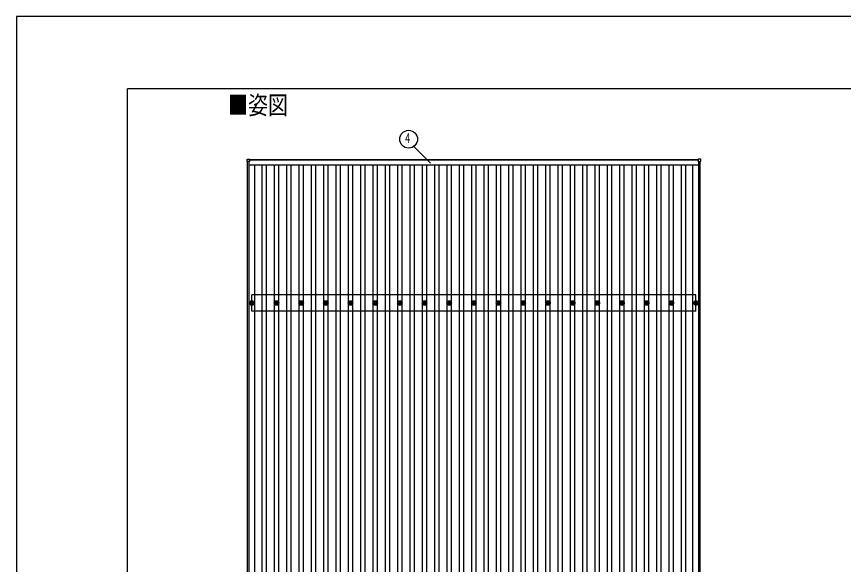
# Model space of a CAD drawing. Units: millimetres, scale not verified. Extents: x -12615 to 12615, y -8910 to 8910.
# Drawn here: x -12615 to -5912, y 4468 to 8910 of the extents above; entities that cross this region are included whole.
import ezdxf
from ezdxf.enums import TextEntityAlignment as Align

# ---------------------------------------------------------------- set-up
doc = ezdxf.new("R2010")
doc.units = ezdxf.units.MM
doc.header["$LTSCALE"] = 40
for name, color, linetype in [('0-2_USER1', 3, 'Continuous'), ('0-5_YKK_13', 4, 'Continuous'), ('0-6_YKK_A1', 4, 'Continuous'), ('0-7_YKK_D', 6, 'Continuous'), ('0-8_YKK_ZWAK', 7, 'Continuous')]:
    doc.layers.add(name, color=color, linetype=linetype)
doc.styles.add('ＭＳ ゴシック', font='')
doc.styles.get('ＭＳ ゴシック').set_extended_font_data('MS Gothic')

msp = doc.modelspace()

# ---------------------------------------------------------------- linework, layer by layer
at = {"layer": '0-5_YKK_13'}
for p, q in [((-10745.74, 7735.43), (-10745.74, 7753.43)), ((-10744.74, 7754.43), (-10726.74, 7754.43)), ((-10726.74, 7734.43), (-10744.74, 7734.43)), ((-10725.74, 7753.43), (-10725.74, 7735.43)), ((-7089.14, 7753.43), (-7089.14, 7735.43)), ((-7070.14, 7754.43), (-7088.14, 7754.43)), ((-7088.14, 7734.43), (-7070.14, 7734.43)), ((-7069.14, 7735.43), (-7069.14, 7753.43)), ((-10717.44, 6589.74), (-10713.02, 6589.74)), ((-10717.44, 6586.24), (-10713.02, 6586.24)), ((-10709.19, 6597.98), (-10709.19, 6593.57)), ((-10709.19, 6582.4), (-10709.19, 6577.99)), ((-10705.69, 6597.98), (-10705.69, 6593.57)), ((-10705.69, 6582.4), (-10705.69, 6577.99)), ((-10701.86, 6589.74), (-10697.44, 6589.74)), ((-10701.86, 6586.24), (-10697.44, 6586.24)), ((-10517.44, 6589.74), (-10513.02, 6589.74)), ((-10517.44, 6586.24), (-10513.02, 6586.24)), ((-10509.19, 6597.98), (-10509.19, 6593.57)), ((-10509.19, 6582.4), (-10509.19, 6577.99)), ((-10505.69, 6597.98), (-10505.69, 6593.57)), ((-10505.69, 6582.4), (-10505.69, 6577.99)), ((-10501.86, 6589.74), (-10497.44, 6589.74)), ((-10501.86, 6586.24), (-10497.44, 6586.24)), ((-10317.44, 6589.74), (-10313.02, 6589.74)), ((-10317.44, 6586.24), (-10313.02, 6586.24)), ((-10309.19, 6597.98), (-10309.19, 6593.57)), ((-10309.19, 6582.4), (-10309.19, 6577.99)), ((-10305.69, 6597.98), (-10305.69, 6593.57)), ((-10305.69, 6582.4), (-10305.69, 6577.99)), ((-10301.86, 6589.74), (-10297.44, 6589.74)), ((-10301.86, 6586.24), (-10297.44, 6586.24)), ((-10117.44, 6589.74), (-10113.02, 6589.74)), ((-10117.44, 6586.24), (-10113.02, 6586.24)), ((-10109.19, 6597.98), (-10109.19, 6593.57)), ((-10109.19, 6582.4), (-10109.19, 6577.99)), ((-10105.69, 6597.98), (-10105.69, 6593.57)), ((-10105.69, 6582.4), (-10105.69, 6577.99)), ((-10101.86, 6589.74), (-10097.44, 6589.74)), ((-10101.86, 6586.24), (-10097.44, 6586.24)), ((-9917.44, 6589.74), (-9913.02, 6589.74)), ((-9917.44, 6586.24), (-9913.02, 6586.24)), ((-9909.19, 6597.98), (-9909.19, 6593.57)), ((-9909.19, 6582.4), (-9909.19, 6577.99)), ((-9905.69, 6597.98), (-9905.69, 6593.57)), ((-9905.69, 6582.4), (-9905.69, 6577.99)), ((-9901.86, 6589.74), (-9897.44, 6589.74)), ((-9901.86, 6586.24), (-9897.44, 6586.24)), ((-9717.44, 6589.74), (-9713.02, 6589.74)), ((-9717.44, 6586.24), (-9713.02, 6586.24)), ((-9709.19, 6597.98), (-9709.19, 6593.57)), ((-9709.19, 6582.4), (-9709.19, 6577.99)), ((-9705.69, 6597.98), (-9705.69, 6593.57)), ((-9705.69, 6582.4), (-9705.69, 6577.99)), ((-9701.86, 6589.74), (-9697.44, 6589.74)), ((-9701.86, 6586.24), (-9697.44, 6586.24)), ((-9517.44, 6589.74), (-9513.02, 6589.74)), ((-9517.44, 6586.24), (-9513.02, 6586.24)), ((-9509.19, 6597.98), (-9509.19, 6593.57)), ((-9509.19, 6582.4), (-9509.19, 6577.99)), ((-9505.69, 6597.98), (-9505.69, 6593.57)), ((-9505.69, 6582.4), (-9505.69, 6577.99)), ((-9501.86, 6589.74), (-9497.44, 6589.74)), ((-9501.86, 6586.24), (-9497.44, 6586.24)), ((-9317.44, 6589.74), (-9313.02, 6589.74)), ((-9317.44, 6586.24), (-9313.02, 6586.24)), ((-9309.19, 6597.98), (-9309.19, 6593.57)), ((-9309.19, 6582.4), (-9309.19, 6577.99)), ((-9305.69, 6597.98), (-9305.69, 6593.57)), ((-9305.69, 6582.4), (-9305.69, 6577.99)), ((-9301.86, 6589.74), (-9297.44, 6589.74)), ((-9301.86, 6586.24), (-9297.44, 6586.24)), ((-9117.44, 6589.74), (-9113.02, 6589.74)), ((-9117.44, 6586.24), (-9113.02, 6586.24)), ((-9109.19, 6597.98), (-9109.19, 6593.57)), ((-9109.19, 6582.4), (-9109.19, 6577.99)), ((-9105.69, 6597.98), (-9105.69, 6593.57)), ((-9105.69, 6582.4), (-9105.69, 6577.99)), ((-9101.86, 6589.74), (-9097.44, 6589.74)), ((-9101.86, 6586.24), (-9097.44, 6586.24)), ((-8917.44, 6589.74), (-8913.02, 6589.74)), ((-8917.44, 6586.24), (-8913.02, 6586.24)), ((-8909.19, 6597.98), (-8909.19, 6593.57)), ((-8909.19, 6582.4), (-8909.19, 6577.99)), ((-8905.69, 6597.98), (-8905.69, 6593.57)), ((-8905.69, 6582.4), (-8905.69, 6577.99)), ((-8901.86, 6589.74), (-8897.44, 6589.74)), ((-8901.86, 6586.24), (-8897.44, 6586.24)), ((-8717.44, 6589.74), (-8713.02, 6589.74)), ((-8717.44, 6586.24), (-8713.02, 6586.24)), ((-8709.19, 6597.98), (-8709.19, 6593.57)), ((-8709.19, 6582.4), (-8709.19, 6577.99)), ((-8705.69, 6597.98), (-8705.69, 6593.57)), ((-8705.69, 6582.4), (-8705.69, 6577.99)), ((-8701.86, 6589.74), (-8697.44, 6589.74)), ((-8701.86, 6586.24), (-8697.44, 6586.24)), ((-8517.44, 6589.74), (-8513.02, 6589.74)), ((-8517.44, 6586.24), (-8513.02, 6586.24)), ((-8509.19, 6597.98), (-8509.19, 6593.57)), ((-8509.19, 6582.4), (-8509.19, 6577.99)), ((-8505.69, 6597.98), (-8505.69, 6593.57)), ((-8505.69, 6582.4), (-8505.69, 6577.99)), ((-8501.86, 6589.74), (-8497.44, 6589.74)), ((-8501.86, 6586.24), (-8497.44, 6586.24)), ((-8317.44, 6589.74), (-8313.02, 6589.74)), ((-8317.44, 6586.24), (-8313.02, 6586.24)), ((-8309.19, 6597.98), (-8309.19, 6593.57)), ((-8309.19, 6582.4), (-8309.19, 6577.99)), ((-8305.69, 6597.98), (-8305.69, 6593.57)), ((-8305.69, 6582.4), (-8305.69, 6577.99)), ((-8301.86, 6589.74), (-8297.44, 6589.74)), ((-8301.86, 6586.24), (-8297.44, 6586.24)), ((-8117.44, 6589.74), (-8113.02, 6589.74)), ((-8117.44, 6586.24), (-8113.02, 6586.24)), ((-8109.19, 6597.98), (-8109.19, 6593.57)), ((-8109.19, 6582.4), (-8109.19, 6577.99)), ((-8105.69, 6597.98), (-8105.69, 6593.57)), ((-8105.69, 6582.4), (-8105.69, 6577.99)), ((-8101.86, 6589.74), (-8097.44, 6589.74)), ((-8101.86, 6586.24), (-8097.44, 6586.24)), ((-7917.44, 6589.74), (-7913.02, 6589.74)), ((-7917.44, 6586.24), (-7913.02, 6586.24)), ((-7909.19, 6597.98), (-7909.19, 6593.57)), ((-7909.19, 6582.4), (-7909.19, 6577.99)), ((-7905.69, 6597.98), (-7905.69, 6593.57)), ((-7905.69, 6582.4), (-7905.69, 6577.99)), ((-7901.86, 6589.74), (-7897.44, 6589.74)), ((-7901.86, 6586.24), (-7897.44, 6586.24)), ((-7717.44, 6589.74), (-7713.02, 6589.74)), ((-7717.44, 6586.24), (-7713.02, 6586.24)), ((-7709.19, 6597.98), (-7709.19, 6593.57)), ((-7709.19, 6582.4), (-7709.19, 6577.99)), ((-7705.69, 6597.98), (-7705.69, 6593.57)), ((-7705.69, 6582.4), (-7705.69, 6577.99)), ((-7701.86, 6589.74), (-7697.44, 6589.74)), ((-7701.86, 6586.24), (-7697.44, 6586.24)), ((-7517.44, 6589.74), (-7513.02, 6589.74)), ((-7517.44, 6586.24), (-7513.02, 6586.24)), ((-7509.19, 6597.98), (-7509.19, 6593.57)), ((-7509.19, 6582.4), (-7509.19, 6577.99)), ((-7505.69, 6597.98), (-7505.69, 6593.57)), ((-7505.69, 6582.4), (-7505.69, 6577.99)), ((-7501.86, 6589.74), (-7497.44, 6589.74)), ((-7501.86, 6586.24), (-7497.44, 6586.24)), ((-7317.44, 6589.74), (-7313.02, 6589.74)), ((-7317.44, 6586.24), (-7313.02, 6586.24)), ((-7309.19, 6597.98), (-7309.19, 6593.57)), ((-7309.19, 6582.4), (-7309.19, 6577.99)), ((-7305.69, 6597.98), (-7305.69, 6593.57)), ((-7305.69, 6582.4), (-7305.69, 6577.99)), ((-7301.86, 6589.74), (-7297.44, 6589.74)), ((-7301.86, 6586.24), (-7297.44, 6586.24)), ((-7117.44, 6589.74), (-7113.02, 6589.74)), ((-7117.44, 6586.24), (-7113.02, 6586.24)), ((-7109.19, 6597.98), (-7109.19, 6593.57)), ((-7109.19, 6582.4), (-7109.19, 6577.99)), ((-7105.69, 6597.98), (-7105.69, 6593.57)), ((-7105.69, 6582.4), (-7105.69, 6577.99)), ((-7101.86, 6589.74), (-7097.44, 6589.74)), ((-7101.86, 6586.24), (-7097.44, 6586.24))]:
    msp.add_line(p, q, dxfattribs=at)
for centre, radius in [((-10707.44, 6587.99), 18.25), ((-10707.44, 6587.99), 10.15), ((-10707.44, 6587.99), 5.85), ((-10707.44, 6587.99), 5.25), ((-10507.44, 6587.99), 18.25), ((-10507.44, 6587.99), 10.15), ((-10507.44, 6587.99), 5.85), ((-10507.44, 6587.99), 5.25), ((-10307.44, 6587.99), 18.25), ((-10307.44, 6587.99), 10.15), ((-10307.44, 6587.99), 5.85), ((-10307.44, 6587.99), 5.25), ((-10107.44, 6587.99), 18.25), ((-10107.44, 6587.99), 10.15), ((-10107.44, 6587.99), 5.85), ((-10107.44, 6587.99), 5.25), ((-9907.44, 6587.99), 18.25), ((-9907.44, 6587.99), 10.15), ((-9907.44, 6587.99), 5.85), ((-9907.44, 6587.99), 5.25), ((-9707.44, 6587.99), 18.25), ((-9707.44, 6587.99), 10.15), ((-9707.44, 6587.99), 5.85), ((-9707.44, 6587.99), 5.25), ((-9507.44, 6587.99), 18.25), ((-9507.44, 6587.99), 10.15), ((-9507.44, 6587.99), 5.85), ((-9507.44, 6587.99), 5.25), ((-9307.44, 6587.99), 18.25), ((-9307.44, 6587.99), 10.15), ((-9307.44, 6587.99), 5.85), ((-9307.44, 6587.99), 5.25), ((-9107.44, 6587.99), 18.25), ((-9107.44, 6587.99), 10.15), ((-9107.44, 6587.99), 5.85), ((-9107.44, 6587.99), 5.25), ((-8907.44, 6587.99), 18.25), ((-8907.44, 6587.99), 10.15), ((-8907.44, 6587.99), 5.85), ((-8907.44, 6587.99), 5.25), ((-8707.44, 6587.99), 18.25), ((-8707.44, 6587.99), 10.15), ((-8707.44, 6587.99), 5.85), ((-8707.44, 6587.99), 5.25), ((-8507.44, 6587.99), 18.25), ((-8507.44, 6587.99), 10.15), ((-8507.44, 6587.99), 5.85), ((-8507.44, 6587.99), 5.25), ((-8307.44, 6587.99), 18.25), ((-8307.44, 6587.99), 10.15), ((-8307.44, 6587.99), 5.85), ((-8307.44, 6587.99), 5.25), ((-8107.44, 6587.99), 18.25), ((-8107.44, 6587.99), 10.15), ((-8107.44, 6587.99), 5.85), ((-8107.44, 6587.99), 5.25), ((-7907.44, 6587.99), 18.25), ((-7907.44, 6587.99), 10.15), ((-7907.44, 6587.99), 5.85), ((-7907.44, 6587.99), 5.25), ((-7707.44, 6587.99), 18.25), ((-7707.44, 6587.99), 10.15), ((-7707.44, 6587.99), 5.85), ((-7707.44, 6587.99), 5.25), ((-7507.44, 6587.99), 18.25), ((-7507.44, 6587.99), 10.15), ((-7507.44, 6587.99), 5.85), ((-7507.44, 6587.99), 5.25), ((-7307.44, 6587.99), 18.25), ((-7307.44, 6587.99), 10.15), ((-7307.44, 6587.99), 5.85), ((-7307.44, 6587.99), 5.25), ((-7107.44, 6587.99), 18.25), ((-7107.44, 6587.99), 10.15), ((-7107.44, 6587.99), 5.85), ((-7107.44, 6587.99), 5.25)]:
    msp.add_circle(centre, radius, dxfattribs=at)
for centre, start, end in [((-10744.74, 7753.43), 90, 180), ((-10744.74, 7735.43), 180, 270), ((-10726.74, 7753.43), 0, 90), ((-10726.74, 7735.43), 270, 0), ((-7088.14, 7753.43), 90, 180), ((-7088.14, 7735.43), 180, 270), ((-7070.14, 7753.43), 0, 90), ((-7070.14, 7735.43), 270, 0)]:
    msp.add_arc(centre, 1, start, end, dxfattribs=at)
at = {"layer": '0-6_YKK_A1'}
for p, q in [((-10742.44, 2336.01), (-10742.44, 7734.43)), ((-10730.44, 2336.01), (-10730.44, 7734.43)), ((-10725.74, 7751.13), (-7089.14, 7751.13)), ((-7089.14, 7746.35), (-10725.74, 7746.35)), ((-7084.44, 2336.01), (-7084.44, 7734.43)), ((-7072.44, 2336.01), (-7072.44, 7734.43)), ((-10730.44, 7708.34), (-7084.44, 7708.34)), ((-10682.44, 2367.29), (-10682.44, 7708.34)), ((-10624.94, 2367.29), (-10624.94, 7708.34)), ((-10589.94, 2367.29), (-10589.94, 7708.34)), ((-10524.94, 6593.16), (-10524.94, 7708.34)), ((-10489.94, 6593.16), (-10489.94, 7708.34)), ((-10424.94, 2367.29), (-10424.94, 7708.34)), ((-10389.94, 2367.29), (-10389.94, 7708.34)), ((-10324.94, 6593.16), (-10324.94, 7708.34)), ((-10289.94, 6593.16), (-10289.94, 7708.34)), ((-10224.94, 2367.29), (-10224.94, 7708.34)), ((-10189.94, 2367.29), (-10189.94, 7708.34)), ((-10124.94, 6593.16), (-10124.94, 7708.34)), ((-10089.94, 6593.16), (-10089.94, 7708.34)), ((-10024.94, 2367.29), (-10024.94, 7708.34)), ((-9989.94, 2367.29), (-9989.94, 7708.34)), ((-9924.94, 6593.16), (-9924.94, 7708.34)), ((-9889.94, 6593.16), (-9889.94, 7708.34)), ((-9824.94, 2367.29), (-9824.94, 7708.34)), ((-9789.94, 2367.29), (-9789.94, 7708.34)), ((-9724.94, 6593.16), (-9724.94, 7708.34)), ((-9689.94, 6593.16), (-9689.94, 7708.34)), ((-9624.94, 2367.29), (-9624.94, 7708.34)), ((-9589.94, 2367.29), (-9589.94, 7708.34)), ((-9524.94, 6593.16), (-9524.94, 7708.34)), ((-9489.94, 6593.16), (-9489.94, 7708.34)), ((-9424.94, 2367.29), (-9424.94, 7708.34)), ((-9389.94, 2367.29), (-9389.94, 7708.34)), ((-9324.94, 6593.16), (-9324.94, 7708.34)), ((-9289.94, 6593.16), (-9289.94, 7708.34)), ((-9224.94, 2367.29), (-9224.94, 7708.34)), ((-9189.94, 2367.29), (-9189.94, 7708.34)), ((-9124.94, 6593.16), (-9124.94, 7708.34)), ((-9089.94, 6593.16), (-9089.94, 7708.34)), ((-9024.94, 2367.29), (-9024.94, 7708.34)), ((-8989.94, 2367.29), (-8989.94, 7708.34)), ((-8924.94, 6593.16), (-8924.94, 7708.34)), ((-8889.94, 6593.16), (-8889.94, 7708.34)), ((-8824.94, 2367.29), (-8824.94, 7708.34)), ((-8789.94, 2367.29), (-8789.94, 7708.34)), ((-8724.94, 6593.16), (-8724.94, 7708.34)), ((-8689.94, 6593.16), (-8689.94, 7708.34)), ((-8624.94, 2367.29), (-8624.94, 7708.34)), ((-8589.94, 2367.29), (-8589.94, 7708.34)), ((-8524.94, 6593.16), (-8524.94, 7708.34)), ((-8489.94, 6593.16), (-8489.94, 7708.34)), ((-8424.94, 2367.29), (-8424.94, 7708.34)), ((-8389.94, 2367.29), (-8389.94, 7708.34)), ((-8324.94, 6593.16), (-8324.94, 7708.34)), ((-8289.94, 6593.16), (-8289.94, 7708.34)), ((-8224.94, 2367.29), (-8224.94, 7708.34)), ((-8189.94, 2367.29), (-8189.94, 7708.34)), ((-8124.94, 6593.16), (-8124.94, 7708.34)), ((-8089.94, 6593.16), (-8089.94, 7708.34)), ((-8024.94, 2367.29), (-8024.94, 7708.34)), ((-7989.94, 2367.29), (-7989.94, 7708.34)), ((-7924.94, 6593.16), (-7924.94, 7708.34)), ((-7889.94, 6593.16), (-7889.94, 7708.34)), ((-7824.94, 2367.29), (-7824.94, 7708.34)), ((-7789.94, 2367.29), (-7789.94, 7708.34)), ((-7724.94, 6593.16), (-7724.94, 7708.34)), ((-7689.94, 6593.16), (-7689.94, 7708.34)), ((-7624.94, 2367.29), (-7624.94, 7708.34)), ((-7589.94, 2367.29), (-7589.94, 7708.34)), ((-7524.94, 6593.16), (-7524.94, 7708.34)), ((-7489.94, 6593.16), (-7489.94, 7708.34)), ((-7424.94, 2367.29), (-7424.94, 7708.34)), ((-7389.94, 2367.29), (-7389.94, 7708.34)), ((-7324.94, 6593.16), (-7324.94, 7708.34)), ((-7289.94, 6593.16), (-7289.94, 7708.34)), ((-7224.94, 2367.29), (-7224.94, 7708.34)), ((-7189.94, 2367.29), (-7189.94, 7708.34)), ((-7132.44, 2367.29), (-7132.44, 7708.34)), ((-7107.44, 6654.99), (-10707.44, 6654.99)), ((-10707.44, 6520.99), (-10707.44, 6654.99)), ((-7107.44, 6520.99), (-7107.44, 6654.99)), ((-10524.94, 3493.16), (-10524.94, 6582.81)), ((-10489.94, 3493.16), (-10489.94, 6582.81)), ((-10324.94, 3493.16), (-10324.94, 6582.81)), ((-10289.94, 3493.16), (-10289.94, 6582.81)), ((-10124.94, 3493.16), (-10124.94, 6582.81)), ((-10089.94, 3493.16), (-10089.94, 6582.81)), ((-9924.94, 3493.16), (-9924.94, 6582.81)), ((-9889.94, 3493.16), (-9889.94, 6582.81)), ((-9724.94, 3493.16), (-9724.94, 6582.81)), ((-9689.94, 3493.16), (-9689.94, 6582.81)), ((-9524.94, 3493.16), (-9524.94, 6582.81)), ((-9489.94, 3493.16), (-9489.94, 6582.81)), ((-9324.94, 3493.16), (-9324.94, 6582.81)), ((-9289.94, 3493.16), (-9289.94, 6582.81)), ((-9124.94, 3493.16), (-9124.94, 6582.81)), ((-9089.94, 3493.16), (-9089.94, 6582.81)), ((-8924.94, 3493.16), (-8924.94, 6582.81)), ((-8889.94, 3493.16), (-8889.94, 6582.81)), ((-8724.94, 3493.16), (-8724.94, 6582.81)), ((-8689.94, 3493.16), (-8689.94, 6582.81)), ((-8524.94, 3493.16), (-8524.94, 6582.81)), ((-8489.94, 3493.16), (-8489.94, 6582.81)), ((-8324.94, 3493.16), (-8324.94, 6582.81)), ((-8289.94, 3493.16), (-8289.94, 6582.81)), ((-8124.94, 3493.16), (-8124.94, 6582.81)), ((-8089.94, 3493.16), (-8089.94, 6582.81)), ((-7924.94, 3493.16), (-7924.94, 6582.81)), ((-7889.94, 3493.16), (-7889.94, 6582.81)), ((-7724.94, 3493.16), (-7724.94, 6582.81)), ((-7689.94, 3493.16), (-7689.94, 6582.81)), ((-7524.94, 3493.16), (-7524.94, 6582.81)), ((-7489.94, 3493.16), (-7489.94, 6582.81)), ((-7324.94, 3493.16), (-7324.94, 6582.81)), ((-7289.94, 3493.16), (-7289.94, 6582.81)), ((-7107.44, 6520.99), (-10707.44, 6520.99))]:
    msp.add_line(p, q, dxfattribs=at)
at = {"layer": '0-7_YKK_D'}
msp.add_line((-9260.34, 7721.99), (-9395.08, 7856.74), dxfattribs=at)
msp.add_circle((-9436.59, 7915.57), 72, dxfattribs=at)
at = {"layer": '0-8_YKK_ZWAK'}
for p in [(11685.06, 8325), (-11714.94, -7575)]:
    msp.add_line(p, (-11714.94, 8325), dxfattribs=at)
msp.add_lwpolyline([(-12615, -8910), (12615, -8910), (12615, 8910), (-12615, 8910)], close=True, dxfattribs=at)

# ---------------------------------------------------------------- texts
at = {"layer": '0-2_USER1', "style": 'ＭＳ ゴシック', "width": 0.8}
msp.add_text('■姿図', height=148.5, dxfattribs=at).set_placement((-10900.49, 8072.78), align=Align.BOTTOM_LEFT)
at = {"layer": '0-7_YKK_D', "style": 'ＭＳ ゴシック', "width": 0.8}
msp.add_text('4', height=79.18, dxfattribs=at).set_placement((-9465.39, 7861.57), align=Align.BOTTOM_LEFT)

doc.saveas('drawing.dxf')
